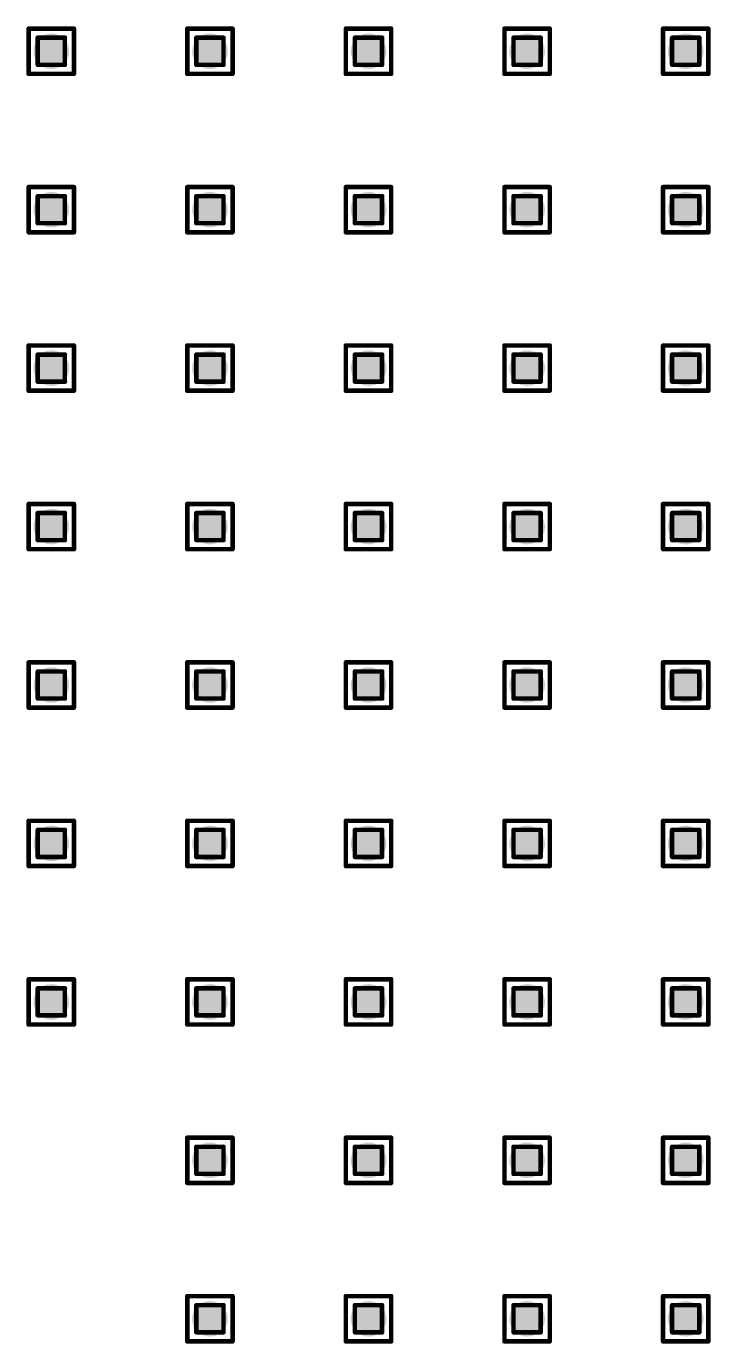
# Model space of a CAD drawing. Header units: millimetres. Extents: x -25 to 478, y -31 to 252.
# Drawn here: x 356.66 to 364.33, y 87.08 to 101.87 of the extents above; entities that cross this region are included whole.
import ezdxf

# ---------------------------------------------------------------- set-up
doc = ezdxf.new("R2010")
doc.units = ezdxf.units.MM
doc.layers.add('DrillDrawing', color=1, linetype='Continuous')
doc.layers.add('ViaHoleLayer', color=16, linetype='Continuous')

msp = doc.modelspace()

# ---------------------------------------------------------------- hatches: boundary and pattern name
at = {"layer": 'ViaHoleLayer'}
h = msp.add_hatch(color=16, dxfattribs=at)
edge = h.paths.add_edge_path()
edge.add_arc((356.939, 101.586), 0.2, 0, 360)
h = msp.add_hatch(color=16, dxfattribs=at)
edge = h.paths.add_edge_path()
edge.add_arc((358.717, 101.586), 0.2, 0, 360)
h = msp.add_hatch(color=16, dxfattribs=at)
edge = h.paths.add_edge_path()
edge.add_arc((360.495, 101.586), 0.2, 0, 360)
h = msp.add_hatch(color=16, dxfattribs=at)
edge = h.paths.add_edge_path()
edge.add_arc((362.273, 101.586), 0.2, 0, 360)
h = msp.add_hatch(color=16, dxfattribs=at)
edge = h.paths.add_edge_path()
edge.add_arc((364.051, 101.586), 0.2, 0, 360)
h = msp.add_hatch(color=16, dxfattribs=at)
edge = h.paths.add_edge_path()
edge.add_arc((356.939, 99.808), 0.2, 0, 360)
h = msp.add_hatch(color=16, dxfattribs=at)
edge = h.paths.add_edge_path()
edge.add_arc((358.717, 99.808), 0.2, 0, 360)
h = msp.add_hatch(color=16, dxfattribs=at)
edge = h.paths.add_edge_path()
edge.add_arc((360.495, 99.808), 0.2, 0, 360)
h = msp.add_hatch(color=16, dxfattribs=at)
edge = h.paths.add_edge_path()
edge.add_arc((362.273, 99.808), 0.2, 0, 360)
h = msp.add_hatch(color=16, dxfattribs=at)
edge = h.paths.add_edge_path()
edge.add_arc((364.051, 99.808), 0.2, 0, 360)
h = msp.add_hatch(color=16, dxfattribs=at)
edge = h.paths.add_edge_path()
edge.add_arc((356.939, 98.03), 0.2, 0, 360)
h = msp.add_hatch(color=16, dxfattribs=at)
edge = h.paths.add_edge_path()
edge.add_arc((358.717, 98.03), 0.2, 0, 360)
h = msp.add_hatch(color=16, dxfattribs=at)
edge = h.paths.add_edge_path()
edge.add_arc((360.495, 98.03), 0.2, 0, 360)
h = msp.add_hatch(color=16, dxfattribs=at)
edge = h.paths.add_edge_path()
edge.add_arc((362.273, 98.03), 0.2, 0, 360)
h = msp.add_hatch(color=16, dxfattribs=at)
edge = h.paths.add_edge_path()
edge.add_arc((364.051, 98.03), 0.2, 0, 360)
h = msp.add_hatch(color=16, dxfattribs=at)
edge = h.paths.add_edge_path()
edge.add_arc((356.939, 96.252), 0.2, 0, 360)
h = msp.add_hatch(color=16, dxfattribs=at)
edge = h.paths.add_edge_path()
edge.add_arc((358.717, 96.252), 0.2, 0, 360)
h = msp.add_hatch(color=16, dxfattribs=at)
edge = h.paths.add_edge_path()
edge.add_arc((360.495, 96.252), 0.2, 0, 360)
h = msp.add_hatch(color=16, dxfattribs=at)
edge = h.paths.add_edge_path()
edge.add_arc((362.273, 96.252), 0.2, 0, 360)
h = msp.add_hatch(color=16, dxfattribs=at)
edge = h.paths.add_edge_path()
edge.add_arc((364.051, 96.252), 0.2, 0, 360)
h = msp.add_hatch(color=16, dxfattribs=at)
edge = h.paths.add_edge_path()
edge.add_arc((356.939, 94.474), 0.2, 0, 360)
h = msp.add_hatch(color=16, dxfattribs=at)
edge = h.paths.add_edge_path()
edge.add_arc((358.717, 94.474), 0.2, 0, 360)
h = msp.add_hatch(color=16, dxfattribs=at)
edge = h.paths.add_edge_path()
edge.add_arc((360.495, 94.474), 0.2, 0, 360)
h = msp.add_hatch(color=16, dxfattribs=at)
edge = h.paths.add_edge_path()
edge.add_arc((362.273, 94.474), 0.2, 0, 360)
h = msp.add_hatch(color=16, dxfattribs=at)
edge = h.paths.add_edge_path()
edge.add_arc((364.051, 94.474), 0.2, 0, 360)
h = msp.add_hatch(color=16, dxfattribs=at)
edge = h.paths.add_edge_path()
edge.add_arc((356.939, 92.696), 0.2, 0, 360)
h = msp.add_hatch(color=16, dxfattribs=at)
edge = h.paths.add_edge_path()
edge.add_arc((358.717, 92.696), 0.2, 0, 360)
h = msp.add_hatch(color=16, dxfattribs=at)
edge = h.paths.add_edge_path()
edge.add_arc((360.495, 92.696), 0.2, 0, 360)
h = msp.add_hatch(color=16, dxfattribs=at)
edge = h.paths.add_edge_path()
edge.add_arc((362.273, 92.696), 0.2, 0, 360)
h = msp.add_hatch(color=16, dxfattribs=at)
edge = h.paths.add_edge_path()
edge.add_arc((364.051, 92.696), 0.2, 0, 360)
h = msp.add_hatch(color=16, dxfattribs=at)
edge = h.paths.add_edge_path()
edge.add_arc((356.939, 90.918), 0.2, 0, 360)
h = msp.add_hatch(color=16, dxfattribs=at)
edge = h.paths.add_edge_path()
edge.add_arc((358.717, 90.918), 0.2, 0, 360)
h = msp.add_hatch(color=16, dxfattribs=at)
edge = h.paths.add_edge_path()
edge.add_arc((360.495, 90.918), 0.2, 0, 360)
h = msp.add_hatch(color=16, dxfattribs=at)
edge = h.paths.add_edge_path()
edge.add_arc((362.273, 90.918), 0.2, 0, 360)
h = msp.add_hatch(color=16, dxfattribs=at)
edge = h.paths.add_edge_path()
edge.add_arc((364.051, 90.918), 0.2, 0, 360)
h = msp.add_hatch(color=16, dxfattribs=at)
edge = h.paths.add_edge_path()
edge.add_arc((358.717, 89.14), 0.2, 0, 360)
h = msp.add_hatch(color=16, dxfattribs=at)
edge = h.paths.add_edge_path()
edge.add_arc((360.495, 89.14), 0.2, 0, 360)
h = msp.add_hatch(color=16, dxfattribs=at)
edge = h.paths.add_edge_path()
edge.add_arc((362.273, 89.14), 0.2, 0, 360)
h = msp.add_hatch(color=16, dxfattribs=at)
edge = h.paths.add_edge_path()
edge.add_arc((364.051, 89.14), 0.2, 0, 360)
h = msp.add_hatch(color=16, dxfattribs=at)
edge = h.paths.add_edge_path()
edge.add_arc((358.717, 87.362), 0.2, 0, 360)
h = msp.add_hatch(color=16, dxfattribs=at)
edge = h.paths.add_edge_path()
edge.add_arc((360.495, 87.362), 0.2, 0, 360)
h = msp.add_hatch(color=16, dxfattribs=at)
edge = h.paths.add_edge_path()
edge.add_arc((362.273, 87.362), 0.2, 0, 360)
h = msp.add_hatch(color=16, dxfattribs=at)
edge = h.paths.add_edge_path()
edge.add_arc((364.051, 87.362), 0.2, 0, 360)

# ---------------------------------------------------------------- linework, layer by layer
at = {"layer": 'DrillDrawing', "const_width": 0.0508}
for points in [[(356.685, 101.84), (357.193, 101.84)], [(356.685, 101.332), (356.685, 101.84)], [(357.193, 101.332), (357.193, 101.84)], [(358.463, 101.84), (358.971, 101.84)], [(358.463, 101.332), (358.463, 101.84)], [(358.971, 101.332), (358.971, 101.84)], [(360.241, 101.84), (360.749, 101.84)], [(360.241, 101.332), (360.241, 101.84)], [(360.749, 101.332), (360.749, 101.84)], [(362.019, 101.84), (362.527, 101.84)], [(362.019, 101.332), (362.019, 101.84)], [(362.527, 101.332), (362.527, 101.84)], [(363.797, 101.84), (364.305, 101.84)], [(363.797, 101.332), (363.797, 101.84)], [(364.305, 101.332), (364.305, 101.84)], [(356.786, 101.738), (357.091, 101.738)], [(356.786, 101.434), (356.786, 101.738)], [(357.091, 101.434), (357.091, 101.738)], [(358.564, 101.738), (358.869, 101.738)], [(358.564, 101.434), (358.564, 101.738)], [(358.869, 101.434), (358.869, 101.738)], [(360.342, 101.738), (360.647, 101.738)], [(360.342, 101.434), (360.342, 101.738)], [(360.647, 101.434), (360.647, 101.738)], [(362.12, 101.738), (362.425, 101.738)], [(362.12, 101.434), (362.12, 101.738)], [(362.425, 101.434), (362.425, 101.738)], [(363.898, 101.738), (364.203, 101.738)], [(363.898, 101.434), (363.898, 101.738)], [(364.203, 101.434), (364.203, 101.738)], [(356.786, 101.434), (357.091, 101.434)], [(358.564, 101.434), (358.869, 101.434)], [(360.342, 101.434), (360.647, 101.434)], [(362.12, 101.434), (362.425, 101.434)], [(363.898, 101.434), (364.203, 101.434)], [(356.685, 101.332), (357.193, 101.332)], [(358.463, 101.332), (358.971, 101.332)], [(360.241, 101.332), (360.749, 101.332)], [(362.019, 101.332), (362.527, 101.332)], [(363.797, 101.332), (364.305, 101.332)], [(356.685, 100.062), (357.193, 100.062)], [(356.685, 99.554), (356.685, 100.062)], [(357.193, 99.554), (357.193, 100.062)], [(358.463, 100.062), (358.971, 100.062)], [(358.463, 99.554), (358.463, 100.062)], [(358.971, 99.554), (358.971, 100.062)], [(360.241, 100.062), (360.749, 100.062)], [(360.241, 99.554), (360.241, 100.062)], [(360.749, 99.554), (360.749, 100.062)], [(362.019, 100.062), (362.527, 100.062)], [(362.019, 99.554), (362.019, 100.062)], [(362.527, 99.554), (362.527, 100.062)], [(363.797, 100.062), (364.305, 100.062)], [(363.797, 99.554), (363.797, 100.062)], [(364.305, 99.554), (364.305, 100.062)], [(356.786, 99.96), (357.091, 99.96)], [(356.786, 99.656), (356.786, 99.96)], [(357.091, 99.656), (357.091, 99.96)], [(358.564, 99.96), (358.869, 99.96)], [(358.564, 99.656), (358.564, 99.96)], [(358.869, 99.656), (358.869, 99.96)], [(360.342, 99.96), (360.647, 99.96)], [(360.342, 99.656), (360.342, 99.96)], [(360.647, 99.656), (360.647, 99.96)], [(362.12, 99.96), (362.425, 99.96)], [(362.12, 99.656), (362.12, 99.96)], [(362.425, 99.656), (362.425, 99.96)], [(363.898, 99.96), (364.203, 99.96)], [(363.898, 99.656), (363.898, 99.96)], [(364.203, 99.656), (364.203, 99.96)], [(356.786, 99.656), (357.091, 99.656)], [(358.564, 99.656), (358.869, 99.656)], [(360.342, 99.656), (360.647, 99.656)], [(362.12, 99.656), (362.425, 99.656)], [(363.898, 99.656), (364.203, 99.656)], [(356.685, 99.554), (357.193, 99.554)], [(358.463, 99.554), (358.971, 99.554)], [(360.241, 99.554), (360.749, 99.554)], [(362.019, 99.554), (362.527, 99.554)], [(363.797, 99.554), (364.305, 99.554)], [(356.685, 98.284), (357.193, 98.284)], [(356.685, 97.776), (356.685, 98.284)], [(357.193, 97.776), (357.193, 98.284)], [(358.463, 98.284), (358.971, 98.284)], [(358.463, 97.776), (358.463, 98.284)], [(358.971, 97.776), (358.971, 98.284)], [(360.241, 98.284), (360.749, 98.284)], [(360.241, 97.776), (360.241, 98.284)], [(360.749, 97.776), (360.749, 98.284)], [(362.019, 98.284), (362.527, 98.284)], [(362.019, 97.776), (362.019, 98.284)], [(362.527, 97.776), (362.527, 98.284)], [(363.797, 98.284), (364.305, 98.284)], [(363.797, 97.776), (363.797, 98.284)], [(364.305, 97.776), (364.305, 98.284)], [(356.786, 98.182), (357.091, 98.182)], [(356.786, 97.878), (356.786, 98.182)], [(357.091, 97.878), (357.091, 98.182)], [(358.564, 98.182), (358.869, 98.182)], [(358.564, 97.878), (358.564, 98.182)], [(358.869, 97.878), (358.869, 98.182)], [(360.342, 98.182), (360.647, 98.182)], [(360.342, 97.878), (360.342, 98.182)], [(360.647, 97.878), (360.647, 98.182)], [(362.12, 98.182), (362.425, 98.182)], [(362.12, 97.878), (362.12, 98.182)], [(362.425, 97.878), (362.425, 98.182)], [(363.898, 98.182), (364.203, 98.182)], [(363.898, 97.878), (363.898, 98.182)], [(364.203, 97.878), (364.203, 98.182)], [(356.786, 97.878), (357.091, 97.878)], [(358.564, 97.878), (358.869, 97.878)], [(360.342, 97.878), (360.647, 97.878)], [(362.12, 97.878), (362.425, 97.878)], [(363.898, 97.878), (364.203, 97.878)], [(356.685, 97.776), (357.193, 97.776)], [(358.463, 97.776), (358.971, 97.776)], [(360.241, 97.776), (360.749, 97.776)], [(362.019, 97.776), (362.527, 97.776)], [(363.797, 97.776), (364.305, 97.776)], [(356.685, 96.506), (357.193, 96.506)], [(356.685, 95.998), (356.685, 96.506)], [(356.786, 96.404), (357.091, 96.404)], [(356.786, 96.1), (356.786, 96.404)], [(357.091, 96.1), (357.091, 96.404)], [(357.193, 95.998), (357.193, 96.506)], [(358.463, 96.506), (358.971, 96.506)], [(358.463, 95.998), (358.463, 96.506)], [(358.564, 96.404), (358.869, 96.404)], [(358.564, 96.1), (358.564, 96.404)], [(358.869, 96.1), (358.869, 96.404)], [(358.971, 95.998), (358.971, 96.506)], [(360.241, 96.506), (360.749, 96.506)], [(360.241, 95.998), (360.241, 96.506)], [(360.342, 96.404), (360.647, 96.404)], [(360.342, 96.1), (360.342, 96.404)], [(360.647, 96.1), (360.647, 96.404)], [(360.749, 95.998), (360.749, 96.506)], [(362.019, 96.506), (362.527, 96.506)], [(362.019, 95.998), (362.019, 96.506)], [(362.12, 96.404), (362.425, 96.404)], [(362.12, 96.1), (362.12, 96.404)], [(362.425, 96.1), (362.425, 96.404)], [(362.527, 95.998), (362.527, 96.506)], [(363.797, 96.506), (364.305, 96.506)], [(363.797, 95.998), (363.797, 96.506)], [(363.898, 96.404), (364.203, 96.404)], [(363.898, 96.1), (363.898, 96.404)], [(364.203, 96.1), (364.203, 96.404)], [(364.305, 95.998), (364.305, 96.506)], [(356.786, 96.1), (357.091, 96.1)], [(358.564, 96.1), (358.869, 96.1)], [(360.342, 96.1), (360.647, 96.1)], [(362.12, 96.1), (362.425, 96.1)], [(363.898, 96.1), (364.203, 96.1)], [(356.685, 95.998), (357.193, 95.998)], [(358.463, 95.998), (358.971, 95.998)], [(360.241, 95.998), (360.749, 95.998)], [(362.019, 95.998), (362.527, 95.998)], [(363.797, 95.998), (364.305, 95.998)], [(356.685, 94.728), (357.193, 94.728)], [(356.685, 94.22), (356.685, 94.728)], [(356.786, 94.626), (357.091, 94.626)], [(356.786, 94.322), (356.786, 94.626)], [(357.091, 94.322), (357.091, 94.626)], [(357.193, 94.22), (357.193, 94.728)], [(358.463, 94.728), (358.971, 94.728)], [(358.463, 94.22), (358.463, 94.728)], [(358.564, 94.626), (358.869, 94.626)], [(358.564, 94.322), (358.564, 94.626)], [(358.869, 94.322), (358.869, 94.626)], [(358.971, 94.22), (358.971, 94.728)], [(360.241, 94.728), (360.749, 94.728)], [(360.241, 94.22), (360.241, 94.728)], [(360.342, 94.626), (360.647, 94.626)], [(360.342, 94.322), (360.342, 94.626)], [(360.647, 94.322), (360.647, 94.626)], [(360.749, 94.22), (360.749, 94.728)], [(362.019, 94.728), (362.527, 94.728)], [(362.019, 94.22), (362.019, 94.728)], [(362.12, 94.626), (362.425, 94.626)], [(362.12, 94.322), (362.12, 94.626)], [(362.425, 94.322), (362.425, 94.626)], [(362.527, 94.22), (362.527, 94.728)], [(363.797, 94.728), (364.305, 94.728)], [(363.797, 94.22), (363.797, 94.728)], [(363.898, 94.626), (364.203, 94.626)], [(363.898, 94.322), (363.898, 94.626)], [(364.203, 94.322), (364.203, 94.626)], [(364.305, 94.22), (364.305, 94.728)], [(356.786, 94.322), (357.091, 94.322)], [(358.564, 94.322), (358.869, 94.322)], [(360.342, 94.322), (360.647, 94.322)], [(362.12, 94.322), (362.425, 94.322)], [(363.898, 94.322), (364.203, 94.322)], [(356.685, 94.22), (357.193, 94.22)], [(358.463, 94.22), (358.971, 94.22)], [(360.241, 94.22), (360.749, 94.22)], [(362.019, 94.22), (362.527, 94.22)], [(363.797, 94.22), (364.305, 94.22)], [(356.685, 92.95), (357.193, 92.95)], [(356.685, 92.442), (356.685, 92.95)], [(356.786, 92.848), (357.091, 92.848)], [(356.786, 92.544), (356.786, 92.848)], [(357.091, 92.544), (357.091, 92.848)], [(357.193, 92.442), (357.193, 92.95)], [(358.463, 92.95), (358.971, 92.95)], [(358.463, 92.442), (358.463, 92.95)], [(358.564, 92.848), (358.869, 92.848)], [(358.564, 92.544), (358.564, 92.848)], [(358.869, 92.544), (358.869, 92.848)], [(358.971, 92.442), (358.971, 92.95)], [(360.241, 92.95), (360.749, 92.95)], [(360.241, 92.442), (360.241, 92.95)], [(360.342, 92.848), (360.647, 92.848)], [(360.342, 92.544), (360.342, 92.848)], [(360.647, 92.544), (360.647, 92.848)], [(360.749, 92.442), (360.749, 92.95)], [(362.019, 92.95), (362.527, 92.95)], [(362.019, 92.442), (362.019, 92.95)], [(362.12, 92.848), (362.425, 92.848)], [(362.12, 92.544), (362.12, 92.848)], [(362.425, 92.544), (362.425, 92.848)], [(362.527, 92.442), (362.527, 92.95)], [(363.797, 92.95), (364.305, 92.95)], [(363.797, 92.442), (363.797, 92.95)], [(363.898, 92.848), (364.203, 92.848)], [(363.898, 92.544), (363.898, 92.848)], [(364.203, 92.544), (364.203, 92.848)], [(364.305, 92.442), (364.305, 92.95)], [(356.786, 92.544), (357.091, 92.544)], [(358.564, 92.544), (358.869, 92.544)], [(360.342, 92.544), (360.647, 92.544)], [(362.12, 92.544), (362.425, 92.544)], [(363.898, 92.544), (364.203, 92.544)], [(356.685, 92.442), (357.193, 92.442)], [(358.463, 92.442), (358.971, 92.442)], [(360.241, 92.442), (360.749, 92.442)], [(362.019, 92.442), (362.527, 92.442)], [(363.797, 92.442), (364.305, 92.442)], [(356.685, 91.172), (357.193, 91.172)], [(356.685, 90.664), (356.685, 91.172)], [(356.786, 91.07), (357.091, 91.07)], [(356.786, 90.766), (356.786, 91.07)], [(357.091, 90.766), (357.091, 91.07)], [(357.193, 90.664), (357.193, 91.172)], [(358.463, 91.172), (358.971, 91.172)], [(358.463, 90.664), (358.463, 91.172)], [(358.564, 91.07), (358.869, 91.07)], [(358.564, 90.766), (358.564, 91.07)], [(358.869, 90.766), (358.869, 91.07)], [(358.971, 90.664), (358.971, 91.172)], [(360.241, 91.172), (360.749, 91.172)], [(360.241, 90.664), (360.241, 91.172)], [(360.342, 91.07), (360.647, 91.07)], [(360.342, 90.766), (360.342, 91.07)], [(360.647, 90.766), (360.647, 91.07)], [(360.749, 90.664), (360.749, 91.172)], [(362.019, 91.172), (362.527, 91.172)], [(362.019, 90.664), (362.019, 91.172)], [(362.12, 91.07), (362.425, 91.07)], [(362.12, 90.766), (362.12, 91.07)], [(362.425, 90.766), (362.425, 91.07)], [(362.527, 90.664), (362.527, 91.172)], [(363.797, 91.172), (364.305, 91.172)], [(363.797, 90.664), (363.797, 91.172)], [(363.898, 91.07), (364.203, 91.07)], [(363.898, 90.766), (363.898, 91.07)], [(364.203, 90.766), (364.203, 91.07)], [(364.305, 90.664), (364.305, 91.172)], [(356.786, 90.766), (357.091, 90.766)], [(358.564, 90.766), (358.869, 90.766)], [(360.342, 90.766), (360.647, 90.766)], [(362.12, 90.766), (362.425, 90.766)], [(363.898, 90.766), (364.203, 90.766)], [(356.685, 90.664), (357.193, 90.664)], [(358.463, 90.664), (358.971, 90.664)], [(360.241, 90.664), (360.749, 90.664)], [(362.019, 90.664), (362.527, 90.664)], [(363.797, 90.664), (364.305, 90.664)], [(358.463, 89.394), (358.971, 89.394)], [(358.463, 88.886), (358.463, 89.394)], [(358.564, 89.292), (358.869, 89.292)], [(358.564, 88.988), (358.564, 89.292)], [(358.869, 88.988), (358.869, 89.292)], [(358.971, 88.886), (358.971, 89.394)], [(360.241, 89.394), (360.749, 89.394)], [(360.241, 88.886), (360.241, 89.394)], [(360.342, 89.292), (360.647, 89.292)], [(360.342, 88.988), (360.342, 89.292)], [(360.647, 88.988), (360.647, 89.292)], [(360.749, 88.886), (360.749, 89.394)], [(362.019, 89.394), (362.527, 89.394)], [(362.019, 88.886), (362.019, 89.394)], [(362.12, 89.292), (362.425, 89.292)], [(362.12, 88.988), (362.12, 89.292)], [(362.425, 88.988), (362.425, 89.292)], [(362.527, 88.886), (362.527, 89.394)], [(363.797, 89.394), (364.305, 89.394)], [(363.797, 88.886), (363.797, 89.394)], [(363.898, 89.292), (364.203, 89.292)], [(363.898, 88.988), (363.898, 89.292)], [(364.203, 88.988), (364.203, 89.292)], [(364.305, 88.886), (364.305, 89.394)], [(358.564, 88.988), (358.869, 88.988)], [(360.342, 88.988), (360.647, 88.988)], [(362.12, 88.988), (362.425, 88.988)], [(363.898, 88.988), (364.203, 88.988)], [(358.463, 88.886), (358.971, 88.886)], [(360.241, 88.886), (360.749, 88.886)], [(362.019, 88.886), (362.527, 88.886)], [(363.797, 88.886), (364.305, 88.886)], [(358.463, 87.616), (358.971, 87.616)], [(358.463, 87.108), (358.463, 87.616)], [(358.564, 87.514), (358.869, 87.514)], [(358.564, 87.21), (358.564, 87.514)], [(358.869, 87.21), (358.869, 87.514)], [(358.971, 87.108), (358.971, 87.616)], [(360.241, 87.616), (360.749, 87.616)], [(360.241, 87.108), (360.241, 87.616)], [(360.342, 87.514), (360.647, 87.514)], [(360.342, 87.21), (360.342, 87.514)], [(360.647, 87.21), (360.647, 87.514)], [(360.749, 87.108), (360.749, 87.616)], [(362.019, 87.616), (362.527, 87.616)], [(362.019, 87.108), (362.019, 87.616)], [(362.12, 87.514), (362.425, 87.514)], [(362.12, 87.21), (362.12, 87.514)], [(362.425, 87.21), (362.425, 87.514)], [(362.527, 87.108), (362.527, 87.616)], [(363.797, 87.616), (364.305, 87.616)], [(363.797, 87.108), (363.797, 87.616)], [(363.898, 87.514), (364.203, 87.514)], [(363.898, 87.21), (363.898, 87.514)], [(364.203, 87.21), (364.203, 87.514)], [(364.305, 87.108), (364.305, 87.616)], [(358.564, 87.21), (358.869, 87.21)], [(360.342, 87.21), (360.647, 87.21)], [(362.12, 87.21), (362.425, 87.21)], [(363.898, 87.21), (364.203, 87.21)], [(358.463, 87.108), (358.971, 87.108)], [(360.241, 87.108), (360.749, 87.108)], [(362.019, 87.108), (362.527, 87.108)], [(363.797, 87.108), (364.305, 87.108)]]:
    msp.add_lwpolyline(points, dxfattribs=at)
at = {"layer": 'DrillDrawing', "const_width": 0.0254}
for points in [[(356.672, 101.84, 1), (356.697, 101.84, 1)], [(356.672, 101.84, 1), (356.697, 101.84, 1)], [(357.18, 101.84, 1), (357.205, 101.84, 1)], [(357.18, 101.84, 1), (357.205, 101.84, 1)], [(358.45, 101.84, 1), (358.475, 101.84, 1)], [(358.45, 101.84, 1), (358.475, 101.84, 1)], [(358.958, 101.84, 1), (358.983, 101.84, 1)], [(358.958, 101.84, 1), (358.983, 101.84, 1)], [(360.228, 101.84, 1), (360.253, 101.84, 1)], [(360.228, 101.84, 1), (360.253, 101.84, 1)], [(360.736, 101.84, 1), (360.761, 101.84, 1)], [(360.736, 101.84, 1), (360.761, 101.84, 1)], [(362.006, 101.84, 1), (362.031, 101.84, 1)], [(362.006, 101.84, 1), (362.031, 101.84, 1)], [(362.514, 101.84, 1), (362.539, 101.84, 1)], [(362.514, 101.84, 1), (362.539, 101.84, 1)], [(363.784, 101.84, 1), (363.809, 101.84, 1)], [(363.784, 101.84, 1), (363.809, 101.84, 1)], [(364.292, 101.84, 1), (364.317, 101.84, 1)], [(364.292, 101.84, 1), (364.317, 101.84, 1)], [(356.774, 101.738, 1), (356.799, 101.738, 1)], [(356.774, 101.738, 1), (356.799, 101.738, 1)], [(357.078, 101.738, 1), (357.104, 101.738, 1)], [(357.078, 101.738, 1), (357.104, 101.738, 1)], [(358.552, 101.738, 1), (358.577, 101.738, 1)], [(358.552, 101.738, 1), (358.577, 101.738, 1)], [(358.856, 101.738, 1), (358.882, 101.738, 1)], [(358.856, 101.738, 1), (358.882, 101.738, 1)], [(360.33, 101.738, 1), (360.355, 101.738, 1)], [(360.33, 101.738, 1), (360.355, 101.738, 1)], [(360.634, 101.738, 1), (360.66, 101.738, 1)], [(360.634, 101.738, 1), (360.66, 101.738, 1)], [(362.108, 101.738, 1), (362.133, 101.738, 1)], [(362.108, 101.738, 1), (362.133, 101.738, 1)], [(362.412, 101.738, 1), (362.438, 101.738, 1)], [(362.412, 101.738, 1), (362.438, 101.738, 1)], [(363.886, 101.738, 1), (363.911, 101.738, 1)], [(363.886, 101.738, 1), (363.911, 101.738, 1)], [(364.19, 101.738, 1), (364.216, 101.738, 1)], [(364.19, 101.738, 1), (364.216, 101.738, 1)], [(356.774, 101.434, 1), (356.799, 101.434, 1)], [(356.774, 101.434, 1), (356.799, 101.434, 1)], [(357.078, 101.434, 1), (357.104, 101.434, 1)], [(357.078, 101.434, 1), (357.104, 101.434, 1)], [(358.552, 101.434, 1), (358.577, 101.434, 1)], [(358.552, 101.434, 1), (358.577, 101.434, 1)], [(358.856, 101.434, 1), (358.882, 101.434, 1)], [(358.856, 101.434, 1), (358.882, 101.434, 1)], [(360.33, 101.434, 1), (360.355, 101.434, 1)], [(360.33, 101.434, 1), (360.355, 101.434, 1)], [(360.634, 101.434, 1), (360.66, 101.434, 1)], [(360.634, 101.434, 1), (360.66, 101.434, 1)], [(362.108, 101.434, 1), (362.133, 101.434, 1)], [(362.108, 101.434, 1), (362.133, 101.434, 1)], [(362.412, 101.434, 1), (362.438, 101.434, 1)], [(362.412, 101.434, 1), (362.438, 101.434, 1)], [(363.886, 101.434, 1), (363.911, 101.434, 1)], [(363.886, 101.434, 1), (363.911, 101.434, 1)], [(364.19, 101.434, 1), (364.216, 101.434, 1)], [(364.19, 101.434, 1), (364.216, 101.434, 1)], [(356.672, 101.332, 1), (356.697, 101.332, 1)], [(356.672, 101.332, 1), (356.697, 101.332, 1)], [(357.18, 101.332, 1), (357.205, 101.332, 1)], [(357.18, 101.332, 1), (357.205, 101.332, 1)], [(358.45, 101.332, 1), (358.475, 101.332, 1)], [(358.45, 101.332, 1), (358.475, 101.332, 1)], [(358.958, 101.332, 1), (358.983, 101.332, 1)], [(358.958, 101.332, 1), (358.983, 101.332, 1)], [(360.228, 101.332, 1), (360.253, 101.332, 1)], [(360.228, 101.332, 1), (360.253, 101.332, 1)], [(360.736, 101.332, 1), (360.761, 101.332, 1)], [(360.736, 101.332, 1), (360.761, 101.332, 1)], [(362.006, 101.332, 1), (362.031, 101.332, 1)], [(362.006, 101.332, 1), (362.031, 101.332, 1)], [(362.514, 101.332, 1), (362.539, 101.332, 1)], [(362.514, 101.332, 1), (362.539, 101.332, 1)], [(363.784, 101.332, 1), (363.809, 101.332, 1)], [(363.784, 101.332, 1), (363.809, 101.332, 1)], [(364.292, 101.332, 1), (364.317, 101.332, 1)], [(364.292, 101.332, 1), (364.317, 101.332, 1)], [(356.672, 100.062, 1), (356.697, 100.062, 1)], [(356.672, 100.062, 1), (356.697, 100.062, 1)], [(357.18, 100.062, 1), (357.205, 100.062, 1)], [(357.18, 100.062, 1), (357.205, 100.062, 1)], [(358.45, 100.062, 1), (358.475, 100.062, 1)], [(358.45, 100.062, 1), (358.475, 100.062, 1)], [(358.958, 100.062, 1), (358.983, 100.062, 1)], [(358.958, 100.062, 1), (358.983, 100.062, 1)], [(360.228, 100.062, 1), (360.253, 100.062, 1)], [(360.228, 100.062, 1), (360.253, 100.062, 1)], [(360.736, 100.062, 1), (360.761, 100.062, 1)], [(360.736, 100.062, 1), (360.761, 100.062, 1)], [(362.006, 100.062, 1), (362.031, 100.062, 1)], [(362.006, 100.062, 1), (362.031, 100.062, 1)], [(362.514, 100.062, 1), (362.539, 100.062, 1)], [(362.514, 100.062, 1), (362.539, 100.062, 1)], [(363.784, 100.062, 1), (363.809, 100.062, 1)], [(363.784, 100.062, 1), (363.809, 100.062, 1)], [(364.292, 100.062, 1), (364.317, 100.062, 1)], [(364.292, 100.062, 1), (364.317, 100.062, 1)], [(356.774, 99.96, 1), (356.799, 99.96, 1)], [(356.774, 99.96, 1), (356.799, 99.96, 1)], [(357.078, 99.96, 1), (357.104, 99.96, 1)], [(357.078, 99.96, 1), (357.104, 99.96, 1)], [(358.552, 99.96, 1), (358.577, 99.96, 1)], [(358.552, 99.96, 1), (358.577, 99.96, 1)], [(358.856, 99.96, 1), (358.882, 99.96, 1)], [(358.856, 99.96, 1), (358.882, 99.96, 1)], [(360.33, 99.96, 1), (360.355, 99.96, 1)], [(360.33, 99.96, 1), (360.355, 99.96, 1)], [(360.634, 99.96, 1), (360.66, 99.96, 1)], [(360.634, 99.96, 1), (360.66, 99.96, 1)], [(362.108, 99.96, 1), (362.133, 99.96, 1)], [(362.108, 99.96, 1), (362.133, 99.96, 1)], [(362.412, 99.96, 1), (362.438, 99.96, 1)], [(362.412, 99.96, 1), (362.438, 99.96, 1)], [(363.886, 99.96, 1), (363.911, 99.96, 1)], [(363.886, 99.96, 1), (363.911, 99.96, 1)], [(364.19, 99.96, 1), (364.216, 99.96, 1)], [(364.19, 99.96, 1), (364.216, 99.96, 1)], [(356.774, 99.656, 1), (356.799, 99.656, 1)], [(356.774, 99.656, 1), (356.799, 99.656, 1)], [(357.078, 99.656, 1), (357.104, 99.656, 1)], [(357.078, 99.656, 1), (357.104, 99.656, 1)], [(358.552, 99.656, 1), (358.577, 99.656, 1)], [(358.552, 99.656, 1), (358.577, 99.656, 1)], [(358.856, 99.656, 1), (358.882, 99.656, 1)], [(358.856, 99.656, 1), (358.882, 99.656, 1)], [(360.33, 99.656, 1), (360.355, 99.656, 1)], [(360.33, 99.656, 1), (360.355, 99.656, 1)], [(360.634, 99.656, 1), (360.66, 99.656, 1)], [(360.634, 99.656, 1), (360.66, 99.656, 1)], [(362.108, 99.656, 1), (362.133, 99.656, 1)], [(362.108, 99.656, 1), (362.133, 99.656, 1)], [(362.412, 99.656, 1), (362.438, 99.656, 1)], [(362.412, 99.656, 1), (362.438, 99.656, 1)], [(363.886, 99.656, 1), (363.911, 99.656, 1)], [(363.886, 99.656, 1), (363.911, 99.656, 1)], [(364.19, 99.656, 1), (364.216, 99.656, 1)], [(364.19, 99.656, 1), (364.216, 99.656, 1)], [(356.672, 99.554, 1), (356.697, 99.554, 1)], [(356.672, 99.554, 1), (356.697, 99.554, 1)], [(357.18, 99.554, 1), (357.205, 99.554, 1)], [(357.18, 99.554, 1), (357.205, 99.554, 1)], [(358.45, 99.554, 1), (358.475, 99.554, 1)], [(358.45, 99.554, 1), (358.475, 99.554, 1)], [(358.958, 99.554, 1), (358.983, 99.554, 1)], [(358.958, 99.554, 1), (358.983, 99.554, 1)], [(360.228, 99.554, 1), (360.253, 99.554, 1)], [(360.228, 99.554, 1), (360.253, 99.554, 1)], [(360.736, 99.554, 1), (360.761, 99.554, 1)], [(360.736, 99.554, 1), (360.761, 99.554, 1)], [(362.006, 99.554, 1), (362.031, 99.554, 1)], [(362.006, 99.554, 1), (362.031, 99.554, 1)], [(362.514, 99.554, 1), (362.539, 99.554, 1)], [(362.514, 99.554, 1), (362.539, 99.554, 1)], [(363.784, 99.554, 1), (363.809, 99.554, 1)], [(363.784, 99.554, 1), (363.809, 99.554, 1)], [(364.292, 99.554, 1), (364.317, 99.554, 1)], [(364.292, 99.554, 1), (364.317, 99.554, 1)], [(356.672, 98.284, 1), (356.697, 98.284, 1)], [(356.672, 98.284, 1), (356.697, 98.284, 1)], [(357.18, 98.284, 1), (357.205, 98.284, 1)], [(357.18, 98.284, 1), (357.205, 98.284, 1)], [(358.45, 98.284, 1), (358.475, 98.284, 1)], [(358.45, 98.284, 1), (358.475, 98.284, 1)], [(358.958, 98.284, 1), (358.983, 98.284, 1)], [(358.958, 98.284, 1), (358.983, 98.284, 1)], [(360.228, 98.284, 1), (360.253, 98.284, 1)], [(360.228, 98.284, 1), (360.253, 98.284, 1)], [(360.736, 98.284, 1), (360.761, 98.284, 1)], [(360.736, 98.284, 1), (360.761, 98.284, 1)], [(362.006, 98.284, 1), (362.031, 98.284, 1)], [(362.006, 98.284, 1), (362.031, 98.284, 1)], [(362.514, 98.284, 1), (362.539, 98.284, 1)], [(362.514, 98.284, 1), (362.539, 98.284, 1)], [(363.784, 98.284, 1), (363.809, 98.284, 1)], [(363.784, 98.284, 1), (363.809, 98.284, 1)], [(364.292, 98.284, 1), (364.317, 98.284, 1)], [(364.292, 98.284, 1), (364.317, 98.284, 1)], [(356.774, 98.182, 1), (356.799, 98.182, 1)], [(356.774, 98.182, 1), (356.799, 98.182, 1)], [(357.078, 98.182, 1), (357.104, 98.182, 1)], [(357.078, 98.182, 1), (357.104, 98.182, 1)], [(358.552, 98.182, 1), (358.577, 98.182, 1)], [(358.552, 98.182, 1), (358.577, 98.182, 1)], [(358.856, 98.182, 1), (358.882, 98.182, 1)], [(358.856, 98.182, 1), (358.882, 98.182, 1)], [(360.33, 98.182, 1), (360.355, 98.182, 1)], [(360.33, 98.182, 1), (360.355, 98.182, 1)], [(360.634, 98.182, 1), (360.66, 98.182, 1)], [(360.634, 98.182, 1), (360.66, 98.182, 1)], [(362.108, 98.182, 1), (362.133, 98.182, 1)], [(362.108, 98.182, 1), (362.133, 98.182, 1)], [(362.412, 98.182, 1), (362.438, 98.182, 1)], [(362.412, 98.182, 1), (362.438, 98.182, 1)], [(363.886, 98.182, 1), (363.911, 98.182, 1)], [(363.886, 98.182, 1), (363.911, 98.182, 1)], [(364.19, 98.182, 1), (364.216, 98.182, 1)], [(364.19, 98.182, 1), (364.216, 98.182, 1)], [(356.774, 97.878, 1), (356.799, 97.878, 1)], [(356.774, 97.878, 1), (356.799, 97.878, 1)], [(357.078, 97.878, 1), (357.104, 97.878, 1)], [(357.078, 97.878, 1), (357.104, 97.878, 1)], [(358.552, 97.878, 1), (358.577, 97.878, 1)], [(358.552, 97.878, 1), (358.577, 97.878, 1)], [(358.856, 97.878, 1), (358.882, 97.878, 1)], [(358.856, 97.878, 1), (358.882, 97.878, 1)], [(360.33, 97.878, 1), (360.355, 97.878, 1)], [(360.33, 97.878, 1), (360.355, 97.878, 1)], [(360.634, 97.878, 1), (360.66, 97.878, 1)], [(360.634, 97.878, 1), (360.66, 97.878, 1)], [(362.108, 97.878, 1), (362.133, 97.878, 1)], [(362.108, 97.878, 1), (362.133, 97.878, 1)], [(362.412, 97.878, 1), (362.438, 97.878, 1)], [(362.412, 97.878, 1), (362.438, 97.878, 1)], [(363.886, 97.878, 1), (363.911, 97.878, 1)], [(363.886, 97.878, 1), (363.911, 97.878, 1)], [(364.19, 97.878, 1), (364.216, 97.878, 1)], [(364.19, 97.878, 1), (364.216, 97.878, 1)], [(356.672, 97.776, 1), (356.697, 97.776, 1)], [(356.672, 97.776, 1), (356.697, 97.776, 1)], [(357.18, 97.776, 1), (357.205, 97.776, 1)], [(357.18, 97.776, 1), (357.205, 97.776, 1)], [(358.45, 97.776, 1), (358.475, 97.776, 1)], [(358.45, 97.776, 1), (358.475, 97.776, 1)], [(358.958, 97.776, 1), (358.983, 97.776, 1)], [(358.958, 97.776, 1), (358.983, 97.776, 1)], [(360.228, 97.776, 1), (360.253, 97.776, 1)], [(360.228, 97.776, 1), (360.253, 97.776, 1)], [(360.736, 97.776, 1), (360.761, 97.776, 1)], [(360.736, 97.776, 1), (360.761, 97.776, 1)], [(362.006, 97.776, 1), (362.031, 97.776, 1)], [(362.006, 97.776, 1), (362.031, 97.776, 1)], [(362.514, 97.776, 1), (362.539, 97.776, 1)], [(362.514, 97.776, 1), (362.539, 97.776, 1)], [(363.784, 97.776, 1), (363.809, 97.776, 1)], [(363.784, 97.776, 1), (363.809, 97.776, 1)], [(364.292, 97.776, 1), (364.317, 97.776, 1)], [(364.292, 97.776, 1), (364.317, 97.776, 1)], [(356.672, 96.506, 1), (356.697, 96.506, 1)], [(356.672, 96.506, 1), (356.697, 96.506, 1)], [(356.774, 96.404, 1), (356.799, 96.404, 1)], [(356.774, 96.404, 1), (356.799, 96.404, 1)], [(357.078, 96.404, 1), (357.104, 96.404, 1)], [(357.078, 96.404, 1), (357.104, 96.404, 1)], [(357.18, 96.506, 1), (357.205, 96.506, 1)], [(357.18, 96.506, 1), (357.205, 96.506, 1)], [(358.45, 96.506, 1), (358.475, 96.506, 1)], [(358.45, 96.506, 1), (358.475, 96.506, 1)], [(358.552, 96.404, 1), (358.577, 96.404, 1)], [(358.552, 96.404, 1), (358.577, 96.404, 1)], [(358.856, 96.404, 1), (358.882, 96.404, 1)], [(358.856, 96.404, 1), (358.882, 96.404, 1)], [(358.958, 96.506, 1), (358.983, 96.506, 1)], [(358.958, 96.506, 1), (358.983, 96.506, 1)], [(360.228, 96.506, 1), (360.253, 96.506, 1)], [(360.228, 96.506, 1), (360.253, 96.506, 1)], [(360.33, 96.404, 1), (360.355, 96.404, 1)], [(360.33, 96.404, 1), (360.355, 96.404, 1)], [(360.634, 96.404, 1), (360.66, 96.404, 1)], [(360.634, 96.404, 1), (360.66, 96.404, 1)], [(360.736, 96.506, 1), (360.761, 96.506, 1)], [(360.736, 96.506, 1), (360.761, 96.506, 1)], [(362.006, 96.506, 1), (362.031, 96.506, 1)], [(362.006, 96.506, 1), (362.031, 96.506, 1)], [(362.108, 96.404, 1), (362.133, 96.404, 1)], [(362.108, 96.404, 1), (362.133, 96.404, 1)], [(362.412, 96.404, 1), (362.438, 96.404, 1)], [(362.412, 96.404, 1), (362.438, 96.404, 1)], [(362.514, 96.506, 1), (362.539, 96.506, 1)], [(362.514, 96.506, 1), (362.539, 96.506, 1)], [(363.784, 96.506, 1), (363.809, 96.506, 1)], [(363.784, 96.506, 1), (363.809, 96.506, 1)], [(363.886, 96.404, 1), (363.911, 96.404, 1)], [(363.886, 96.404, 1), (363.911, 96.404, 1)], [(364.19, 96.404, 1), (364.216, 96.404, 1)], [(364.19, 96.404, 1), (364.216, 96.404, 1)], [(364.292, 96.506, 1), (364.317, 96.506, 1)], [(364.292, 96.506, 1), (364.317, 96.506, 1)], [(356.774, 96.1, 1), (356.799, 96.1, 1)], [(356.774, 96.1, 1), (356.799, 96.1, 1)], [(357.078, 96.1, 1), (357.104, 96.1, 1)], [(357.078, 96.1, 1), (357.104, 96.1, 1)], [(358.552, 96.1, 1), (358.577, 96.1, 1)], [(358.552, 96.1, 1), (358.577, 96.1, 1)], [(358.856, 96.1, 1), (358.882, 96.1, 1)], [(358.856, 96.1, 1), (358.882, 96.1, 1)], [(360.33, 96.1, 1), (360.355, 96.1, 1)], [(360.33, 96.1, 1), (360.355, 96.1, 1)], [(360.634, 96.1, 1), (360.66, 96.1, 1)], [(360.634, 96.1, 1), (360.66, 96.1, 1)], [(362.108, 96.1, 1), (362.133, 96.1, 1)], [(362.108, 96.1, 1), (362.133, 96.1, 1)], [(362.412, 96.1, 1), (362.438, 96.1, 1)], [(362.412, 96.1, 1), (362.438, 96.1, 1)], [(363.886, 96.1, 1), (363.911, 96.1, 1)], [(363.886, 96.1, 1), (363.911, 96.1, 1)], [(364.19, 96.1, 1), (364.216, 96.1, 1)], [(364.19, 96.1, 1), (364.216, 96.1, 1)], [(356.672, 95.998, 1), (356.697, 95.998, 1)], [(356.672, 95.998, 1), (356.697, 95.998, 1)], [(357.18, 95.998, 1), (357.205, 95.998, 1)], [(357.18, 95.998, 1), (357.205, 95.998, 1)], [(358.45, 95.998, 1), (358.475, 95.998, 1)], [(358.45, 95.998, 1), (358.475, 95.998, 1)], [(358.958, 95.998, 1), (358.983, 95.998, 1)], [(358.958, 95.998, 1), (358.983, 95.998, 1)], [(360.228, 95.998, 1), (360.253, 95.998, 1)], [(360.228, 95.998, 1), (360.253, 95.998, 1)], [(360.736, 95.998, 1), (360.761, 95.998, 1)], [(360.736, 95.998, 1), (360.761, 95.998, 1)], [(362.006, 95.998, 1), (362.031, 95.998, 1)], [(362.006, 95.998, 1), (362.031, 95.998, 1)], [(362.514, 95.998, 1), (362.539, 95.998, 1)], [(362.514, 95.998, 1), (362.539, 95.998, 1)], [(363.784, 95.998, 1), (363.809, 95.998, 1)], [(363.784, 95.998, 1), (363.809, 95.998, 1)], [(364.292, 95.998, 1), (364.317, 95.998, 1)], [(364.292, 95.998, 1), (364.317, 95.998, 1)], [(356.672, 94.728, 1), (356.697, 94.728, 1)], [(356.672, 94.728, 1), (356.697, 94.728, 1)], [(356.774, 94.626, 1), (356.799, 94.626, 1)], [(356.774, 94.626, 1), (356.799, 94.626, 1)], [(357.078, 94.626, 1), (357.104, 94.626, 1)], [(357.078, 94.626, 1), (357.104, 94.626, 1)], [(357.18, 94.728, 1), (357.205, 94.728, 1)], [(357.18, 94.728, 1), (357.205, 94.728, 1)], [(358.45, 94.728, 1), (358.475, 94.728, 1)], [(358.45, 94.728, 1), (358.475, 94.728, 1)], [(358.552, 94.626, 1), (358.577, 94.626, 1)], [(358.552, 94.626, 1), (358.577, 94.626, 1)], [(358.856, 94.626, 1), (358.882, 94.626, 1)], [(358.856, 94.626, 1), (358.882, 94.626, 1)], [(358.958, 94.728, 1), (358.983, 94.728, 1)], [(358.958, 94.728, 1), (358.983, 94.728, 1)], [(360.228, 94.728, 1), (360.253, 94.728, 1)], [(360.228, 94.728, 1), (360.253, 94.728, 1)], [(360.33, 94.626, 1), (360.355, 94.626, 1)], [(360.33, 94.626, 1), (360.355, 94.626, 1)], [(360.634, 94.626, 1), (360.66, 94.626, 1)], [(360.634, 94.626, 1), (360.66, 94.626, 1)], [(360.736, 94.728, 1), (360.761, 94.728, 1)], [(360.736, 94.728, 1), (360.761, 94.728, 1)], [(362.006, 94.728, 1), (362.031, 94.728, 1)], [(362.006, 94.728, 1), (362.031, 94.728, 1)], [(362.108, 94.626, 1), (362.133, 94.626, 1)], [(362.108, 94.626, 1), (362.133, 94.626, 1)], [(362.412, 94.626, 1), (362.438, 94.626, 1)], [(362.412, 94.626, 1), (362.438, 94.626, 1)], [(362.514, 94.728, 1), (362.539, 94.728, 1)], [(362.514, 94.728, 1), (362.539, 94.728, 1)], [(363.784, 94.728, 1), (363.809, 94.728, 1)], [(363.784, 94.728, 1), (363.809, 94.728, 1)], [(363.886, 94.626, 1), (363.911, 94.626, 1)], [(363.886, 94.626, 1), (363.911, 94.626, 1)], [(364.19, 94.626, 1), (364.216, 94.626, 1)], [(364.19, 94.626, 1), (364.216, 94.626, 1)], [(364.292, 94.728, 1), (364.317, 94.728, 1)], [(364.292, 94.728, 1), (364.317, 94.728, 1)], [(356.774, 94.322, 1), (356.799, 94.322, 1)], [(356.774, 94.322, 1), (356.799, 94.322, 1)], [(357.078, 94.322, 1), (357.104, 94.322, 1)], [(357.078, 94.322, 1), (357.104, 94.322, 1)], [(358.552, 94.322, 1), (358.577, 94.322, 1)], [(358.552, 94.322, 1), (358.577, 94.322, 1)], [(358.856, 94.322, 1), (358.882, 94.322, 1)], [(358.856, 94.322, 1), (358.882, 94.322, 1)], [(360.33, 94.322, 1), (360.355, 94.322, 1)], [(360.33, 94.322, 1), (360.355, 94.322, 1)], [(360.634, 94.322, 1), (360.66, 94.322, 1)], [(360.634, 94.322, 1), (360.66, 94.322, 1)], [(362.108, 94.322, 1), (362.133, 94.322, 1)], [(362.108, 94.322, 1), (362.133, 94.322, 1)], [(362.412, 94.322, 1), (362.438, 94.322, 1)], [(362.412, 94.322, 1), (362.438, 94.322, 1)], [(363.886, 94.322, 1), (363.911, 94.322, 1)], [(363.886, 94.322, 1), (363.911, 94.322, 1)], [(364.19, 94.322, 1), (364.216, 94.322, 1)], [(364.19, 94.322, 1), (364.216, 94.322, 1)], [(356.672, 94.22, 1), (356.697, 94.22, 1)], [(356.672, 94.22, 1), (356.697, 94.22, 1)], [(357.18, 94.22, 1), (357.205, 94.22, 1)], [(357.18, 94.22, 1), (357.205, 94.22, 1)], [(358.45, 94.22, 1), (358.475, 94.22, 1)], [(358.45, 94.22, 1), (358.475, 94.22, 1)], [(358.958, 94.22, 1), (358.983, 94.22, 1)], [(358.958, 94.22, 1), (358.983, 94.22, 1)], [(360.228, 94.22, 1), (360.253, 94.22, 1)], [(360.228, 94.22, 1), (360.253, 94.22, 1)], [(360.736, 94.22, 1), (360.761, 94.22, 1)], [(360.736, 94.22, 1), (360.761, 94.22, 1)], [(362.006, 94.22, 1), (362.031, 94.22, 1)], [(362.006, 94.22, 1), (362.031, 94.22, 1)], [(362.514, 94.22, 1), (362.539, 94.22, 1)], [(362.514, 94.22, 1), (362.539, 94.22, 1)], [(363.784, 94.22, 1), (363.809, 94.22, 1)], [(363.784, 94.22, 1), (363.809, 94.22, 1)], [(364.292, 94.22, 1), (364.317, 94.22, 1)], [(364.292, 94.22, 1), (364.317, 94.22, 1)], [(356.672, 92.95, 1), (356.697, 92.95, 1)], [(356.672, 92.95, 1), (356.697, 92.95, 1)], [(356.774, 92.848, 1), (356.799, 92.848, 1)], [(356.774, 92.848, 1), (356.799, 92.848, 1)], [(357.078, 92.848, 1), (357.104, 92.848, 1)], [(357.078, 92.848, 1), (357.104, 92.848, 1)], [(357.18, 92.95, 1), (357.205, 92.95, 1)], [(357.18, 92.95, 1), (357.205, 92.95, 1)], [(358.45, 92.95, 1), (358.475, 92.95, 1)], [(358.45, 92.95, 1), (358.475, 92.95, 1)], [(358.552, 92.848, 1), (358.577, 92.848, 1)], [(358.552, 92.848, 1), (358.577, 92.848, 1)], [(358.856, 92.848, 1), (358.882, 92.848, 1)], [(358.856, 92.848, 1), (358.882, 92.848, 1)], [(358.958, 92.95, 1), (358.983, 92.95, 1)], [(358.958, 92.95, 1), (358.983, 92.95, 1)], [(360.228, 92.95, 1), (360.253, 92.95, 1)], [(360.228, 92.95, 1), (360.253, 92.95, 1)], [(360.33, 92.848, 1), (360.355, 92.848, 1)], [(360.33, 92.848, 1), (360.355, 92.848, 1)], [(360.634, 92.848, 1), (360.66, 92.848, 1)], [(360.634, 92.848, 1), (360.66, 92.848, 1)], [(360.736, 92.95, 1), (360.761, 92.95, 1)], [(360.736, 92.95, 1), (360.761, 92.95, 1)], [(362.006, 92.95, 1), (362.031, 92.95, 1)], [(362.006, 92.95, 1), (362.031, 92.95, 1)], [(362.108, 92.848, 1), (362.133, 92.848, 1)], [(362.108, 92.848, 1), (362.133, 92.848, 1)], [(362.412, 92.848, 1), (362.438, 92.848, 1)], [(362.412, 92.848, 1), (362.438, 92.848, 1)], [(362.514, 92.95, 1), (362.539, 92.95, 1)], [(362.514, 92.95, 1), (362.539, 92.95, 1)], [(363.784, 92.95, 1), (363.809, 92.95, 1)], [(363.784, 92.95, 1), (363.809, 92.95, 1)], [(363.886, 92.848, 1), (363.911, 92.848, 1)], [(363.886, 92.848, 1), (363.911, 92.848, 1)], [(364.19, 92.848, 1), (364.216, 92.848, 1)], [(364.19, 92.848, 1), (364.216, 92.848, 1)], [(364.292, 92.95, 1), (364.317, 92.95, 1)], [(364.292, 92.95, 1), (364.317, 92.95, 1)], [(356.774, 92.544, 1), (356.799, 92.544, 1)], [(356.774, 92.544, 1), (356.799, 92.544, 1)], [(357.078, 92.544, 1), (357.104, 92.544, 1)], [(357.078, 92.544, 1), (357.104, 92.544, 1)], [(358.552, 92.544, 1), (358.577, 92.544, 1)], [(358.552, 92.544, 1), (358.577, 92.544, 1)], [(358.856, 92.544, 1), (358.882, 92.544, 1)], [(358.856, 92.544, 1), (358.882, 92.544, 1)], [(360.33, 92.544, 1), (360.355, 92.544, 1)], [(360.33, 92.544, 1), (360.355, 92.544, 1)], [(360.634, 92.544, 1), (360.66, 92.544, 1)], [(360.634, 92.544, 1), (360.66, 92.544, 1)], [(362.108, 92.544, 1), (362.133, 92.544, 1)], [(362.108, 92.544, 1), (362.133, 92.544, 1)], [(362.412, 92.544, 1), (362.438, 92.544, 1)], [(362.412, 92.544, 1), (362.438, 92.544, 1)], [(363.886, 92.544, 1), (363.911, 92.544, 1)], [(363.886, 92.544, 1), (363.911, 92.544, 1)], [(364.19, 92.544, 1), (364.216, 92.544, 1)], [(364.19, 92.544, 1), (364.216, 92.544, 1)], [(356.672, 92.442, 1), (356.697, 92.442, 1)], [(356.672, 92.442, 1), (356.697, 92.442, 1)], [(357.18, 92.442, 1), (357.205, 92.442, 1)], [(357.18, 92.442, 1), (357.205, 92.442, 1)], [(358.45, 92.442, 1), (358.475, 92.442, 1)], [(358.45, 92.442, 1), (358.475, 92.442, 1)], [(358.958, 92.442, 1), (358.983, 92.442, 1)], [(358.958, 92.442, 1), (358.983, 92.442, 1)], [(360.228, 92.442, 1), (360.253, 92.442, 1)], [(360.228, 92.442, 1), (360.253, 92.442, 1)], [(360.736, 92.442, 1), (360.761, 92.442, 1)], [(360.736, 92.442, 1), (360.761, 92.442, 1)], [(362.006, 92.442, 1), (362.031, 92.442, 1)], [(362.006, 92.442, 1), (362.031, 92.442, 1)], [(362.514, 92.442, 1), (362.539, 92.442, 1)], [(362.514, 92.442, 1), (362.539, 92.442, 1)], [(363.784, 92.442, 1), (363.809, 92.442, 1)], [(363.784, 92.442, 1), (363.809, 92.442, 1)], [(364.292, 92.442, 1), (364.317, 92.442, 1)], [(364.292, 92.442, 1), (364.317, 92.442, 1)], [(356.672, 91.172, 1), (356.697, 91.172, 1)], [(356.672, 91.172, 1), (356.697, 91.172, 1)], [(356.774, 91.07, 1), (356.799, 91.07, 1)], [(356.774, 91.07, 1), (356.799, 91.07, 1)], [(357.078, 91.07, 1), (357.104, 91.07, 1)], [(357.078, 91.07, 1), (357.104, 91.07, 1)], [(357.18, 91.172, 1), (357.205, 91.172, 1)], [(357.18, 91.172, 1), (357.205, 91.172, 1)], [(358.45, 91.172, 1), (358.475, 91.172, 1)], [(358.45, 91.172, 1), (358.475, 91.172, 1)], [(358.552, 91.07, 1), (358.577, 91.07, 1)], [(358.552, 91.07, 1), (358.577, 91.07, 1)], [(358.856, 91.07, 1), (358.882, 91.07, 1)], [(358.856, 91.07, 1), (358.882, 91.07, 1)], [(358.958, 91.172, 1), (358.983, 91.172, 1)], [(358.958, 91.172, 1), (358.983, 91.172, 1)], [(360.228, 91.172, 1), (360.253, 91.172, 1)], [(360.228, 91.172, 1), (360.253, 91.172, 1)], [(360.33, 91.07, 1), (360.355, 91.07, 1)], [(360.33, 91.07, 1), (360.355, 91.07, 1)], [(360.634, 91.07, 1), (360.66, 91.07, 1)], [(360.634, 91.07, 1), (360.66, 91.07, 1)], [(360.736, 91.172, 1), (360.761, 91.172, 1)], [(360.736, 91.172, 1), (360.761, 91.172, 1)], [(362.006, 91.172, 1), (362.031, 91.172, 1)], [(362.006, 91.172, 1), (362.031, 91.172, 1)], [(362.108, 91.07, 1), (362.133, 91.07, 1)], [(362.108, 91.07, 1), (362.133, 91.07, 1)], [(362.412, 91.07, 1), (362.438, 91.07, 1)], [(362.412, 91.07, 1), (362.438, 91.07, 1)], [(362.514, 91.172, 1), (362.539, 91.172, 1)], [(362.514, 91.172, 1), (362.539, 91.172, 1)], [(363.784, 91.172, 1), (363.809, 91.172, 1)], [(363.784, 91.172, 1), (363.809, 91.172, 1)], [(363.886, 91.07, 1), (363.911, 91.07, 1)], [(363.886, 91.07, 1), (363.911, 91.07, 1)], [(364.19, 91.07, 1), (364.216, 91.07, 1)], [(364.19, 91.07, 1), (364.216, 91.07, 1)], [(364.292, 91.172, 1), (364.317, 91.172, 1)], [(364.292, 91.172, 1), (364.317, 91.172, 1)], [(356.774, 90.766, 1), (356.799, 90.766, 1)], [(356.774, 90.766, 1), (356.799, 90.766, 1)], [(357.078, 90.766, 1), (357.104, 90.766, 1)], [(357.078, 90.766, 1), (357.104, 90.766, 1)], [(358.552, 90.766, 1), (358.577, 90.766, 1)], [(358.552, 90.766, 1), (358.577, 90.766, 1)], [(358.856, 90.766, 1), (358.882, 90.766, 1)], [(358.856, 90.766, 1), (358.882, 90.766, 1)], [(360.33, 90.766, 1), (360.355, 90.766, 1)], [(360.33, 90.766, 1), (360.355, 90.766, 1)], [(360.634, 90.766, 1), (360.66, 90.766, 1)], [(360.634, 90.766, 1), (360.66, 90.766, 1)], [(362.108, 90.766, 1), (362.133, 90.766, 1)], [(362.108, 90.766, 1), (362.133, 90.766, 1)], [(362.412, 90.766, 1), (362.438, 90.766, 1)], [(362.412, 90.766, 1), (362.438, 90.766, 1)], [(363.886, 90.766, 1), (363.911, 90.766, 1)], [(363.886, 90.766, 1), (363.911, 90.766, 1)], [(364.19, 90.766, 1), (364.216, 90.766, 1)], [(364.19, 90.766, 1), (364.216, 90.766, 1)], [(356.672, 90.664, 1), (356.697, 90.664, 1)], [(356.672, 90.664, 1), (356.697, 90.664, 1)], [(357.18, 90.664, 1), (357.205, 90.664, 1)], [(357.18, 90.664, 1), (357.205, 90.664, 1)], [(358.45, 90.664, 1), (358.475, 90.664, 1)], [(358.45, 90.664, 1), (358.475, 90.664, 1)], [(358.958, 90.664, 1), (358.983, 90.664, 1)], [(358.958, 90.664, 1), (358.983, 90.664, 1)], [(360.228, 90.664, 1), (360.253, 90.664, 1)], [(360.228, 90.664, 1), (360.253, 90.664, 1)], [(360.736, 90.664, 1), (360.761, 90.664, 1)], [(360.736, 90.664, 1), (360.761, 90.664, 1)], [(362.006, 90.664, 1), (362.031, 90.664, 1)], [(362.006, 90.664, 1), (362.031, 90.664, 1)], [(362.514, 90.664, 1), (362.539, 90.664, 1)], [(362.514, 90.664, 1), (362.539, 90.664, 1)], [(363.784, 90.664, 1), (363.809, 90.664, 1)], [(363.784, 90.664, 1), (363.809, 90.664, 1)], [(364.292, 90.664, 1), (364.317, 90.664, 1)], [(364.292, 90.664, 1), (364.317, 90.664, 1)], [(358.45, 89.394, 1), (358.475, 89.394, 1)], [(358.45, 89.394, 1), (358.475, 89.394, 1)], [(358.552, 89.292, 1), (358.577, 89.292, 1)], [(358.552, 89.292, 1), (358.577, 89.292, 1)], [(358.856, 89.292, 1), (358.882, 89.292, 1)], [(358.856, 89.292, 1), (358.882, 89.292, 1)], [(358.958, 89.394, 1), (358.983, 89.394, 1)], [(358.958, 89.394, 1), (358.983, 89.394, 1)], [(360.228, 89.394, 1), (360.253, 89.394, 1)], [(360.228, 89.394, 1), (360.253, 89.394, 1)], [(360.33, 89.292, 1), (360.355, 89.292, 1)], [(360.33, 89.292, 1), (360.355, 89.292, 1)], [(360.634, 89.292, 1), (360.66, 89.292, 1)], [(360.634, 89.292, 1), (360.66, 89.292, 1)], [(360.736, 89.394, 1), (360.761, 89.394, 1)], [(360.736, 89.394, 1), (360.761, 89.394, 1)], [(362.006, 89.394, 1), (362.031, 89.394, 1)], [(362.006, 89.394, 1), (362.031, 89.394, 1)], [(362.108, 89.292, 1), (362.133, 89.292, 1)], [(362.108, 89.292, 1), (362.133, 89.292, 1)], [(362.412, 89.292, 1), (362.438, 89.292, 1)], [(362.412, 89.292, 1), (362.438, 89.292, 1)], [(362.514, 89.394, 1), (362.539, 89.394, 1)], [(362.514, 89.394, 1), (362.539, 89.394, 1)], [(363.784, 89.394, 1), (363.809, 89.394, 1)], [(363.784, 89.394, 1), (363.809, 89.394, 1)], [(363.886, 89.292, 1), (363.911, 89.292, 1)], [(363.886, 89.292, 1), (363.911, 89.292, 1)], [(364.19, 89.292, 1), (364.216, 89.292, 1)], [(364.19, 89.292, 1), (364.216, 89.292, 1)], [(364.292, 89.394, 1), (364.317, 89.394, 1)], [(364.292, 89.394, 1), (364.317, 89.394, 1)], [(358.552, 88.988, 1), (358.577, 88.988, 1)], [(358.552, 88.988, 1), (358.577, 88.988, 1)], [(358.856, 88.988, 1), (358.882, 88.988, 1)], [(358.856, 88.988, 1), (358.882, 88.988, 1)], [(360.33, 88.988, 1), (360.355, 88.988, 1)], [(360.33, 88.988, 1), (360.355, 88.988, 1)], [(360.634, 88.988, 1), (360.66, 88.988, 1)], [(360.634, 88.988, 1), (360.66, 88.988, 1)], [(362.108, 88.988, 1), (362.133, 88.988, 1)], [(362.108, 88.988, 1), (362.133, 88.988, 1)], [(362.412, 88.988, 1), (362.438, 88.988, 1)], [(362.412, 88.988, 1), (362.438, 88.988, 1)], [(363.886, 88.988, 1), (363.911, 88.988, 1)], [(363.886, 88.988, 1), (363.911, 88.988, 1)], [(364.19, 88.988, 1), (364.216, 88.988, 1)], [(364.19, 88.988, 1), (364.216, 88.988, 1)], [(358.45, 88.886, 1), (358.475, 88.886, 1)], [(358.45, 88.886, 1), (358.475, 88.886, 1)], [(358.958, 88.886, 1), (358.983, 88.886, 1)], [(358.958, 88.886, 1), (358.983, 88.886, 1)], [(360.228, 88.886, 1), (360.253, 88.886, 1)], [(360.228, 88.886, 1), (360.253, 88.886, 1)], [(360.736, 88.886, 1), (360.761, 88.886, 1)], [(360.736, 88.886, 1), (360.761, 88.886, 1)], [(362.006, 88.886, 1), (362.031, 88.886, 1)], [(362.006, 88.886, 1), (362.031, 88.886, 1)], [(362.514, 88.886, 1), (362.539, 88.886, 1)], [(362.514, 88.886, 1), (362.539, 88.886, 1)], [(363.784, 88.886, 1), (363.809, 88.886, 1)], [(363.784, 88.886, 1), (363.809, 88.886, 1)], [(364.292, 88.886, 1), (364.317, 88.886, 1)], [(364.292, 88.886, 1), (364.317, 88.886, 1)], [(358.45, 87.616, 1), (358.475, 87.616, 1)], [(358.45, 87.616, 1), (358.475, 87.616, 1)], [(358.552, 87.514, 1), (358.577, 87.514, 1)], [(358.552, 87.514, 1), (358.577, 87.514, 1)], [(358.856, 87.514, 1), (358.882, 87.514, 1)], [(358.856, 87.514, 1), (358.882, 87.514, 1)], [(358.958, 87.616, 1), (358.983, 87.616, 1)], [(358.958, 87.616, 1), (358.983, 87.616, 1)], [(360.228, 87.616, 1), (360.253, 87.616, 1)], [(360.228, 87.616, 1), (360.253, 87.616, 1)], [(360.33, 87.514, 1), (360.355, 87.514, 1)], [(360.33, 87.514, 1), (360.355, 87.514, 1)], [(360.634, 87.514, 1), (360.66, 87.514, 1)], [(360.634, 87.514, 1), (360.66, 87.514, 1)], [(360.736, 87.616, 1), (360.761, 87.616, 1)], [(360.736, 87.616, 1), (360.761, 87.616, 1)], [(362.006, 87.616, 1), (362.031, 87.616, 1)], [(362.006, 87.616, 1), (362.031, 87.616, 1)], [(362.108, 87.514, 1), (362.133, 87.514, 1)], [(362.108, 87.514, 1), (362.133, 87.514, 1)], [(362.412, 87.514, 1), (362.438, 87.514, 1)], [(362.412, 87.514, 1), (362.438, 87.514, 1)], [(362.514, 87.616, 1), (362.539, 87.616, 1)], [(362.514, 87.616, 1), (362.539, 87.616, 1)], [(363.784, 87.616, 1), (363.809, 87.616, 1)], [(363.784, 87.616, 1), (363.809, 87.616, 1)], [(363.886, 87.514, 1), (363.911, 87.514, 1)], [(363.886, 87.514, 1), (363.911, 87.514, 1)], [(364.19, 87.514, 1), (364.216, 87.514, 1)], [(364.19, 87.514, 1), (364.216, 87.514, 1)], [(364.292, 87.616, 1), (364.317, 87.616, 1)], [(364.292, 87.616, 1), (364.317, 87.616, 1)], [(358.552, 87.21, 1), (358.577, 87.21, 1)], [(358.552, 87.21, 1), (358.577, 87.21, 1)], [(358.856, 87.21, 1), (358.882, 87.21, 1)], [(358.856, 87.21, 1), (358.882, 87.21, 1)], [(360.33, 87.21, 1), (360.355, 87.21, 1)], [(360.33, 87.21, 1), (360.355, 87.21, 1)], [(360.634, 87.21, 1), (360.66, 87.21, 1)], [(360.634, 87.21, 1), (360.66, 87.21, 1)], [(362.108, 87.21, 1), (362.133, 87.21, 1)], [(362.108, 87.21, 1), (362.133, 87.21, 1)], [(362.412, 87.21, 1), (362.438, 87.21, 1)], [(362.412, 87.21, 1), (362.438, 87.21, 1)], [(363.886, 87.21, 1), (363.911, 87.21, 1)], [(363.886, 87.21, 1), (363.911, 87.21, 1)], [(364.19, 87.21, 1), (364.216, 87.21, 1)], [(364.19, 87.21, 1), (364.216, 87.21, 1)], [(358.45, 87.108, 1), (358.475, 87.108, 1)], [(358.45, 87.108, 1), (358.475, 87.108, 1)], [(358.958, 87.108, 1), (358.983, 87.108, 1)], [(358.958, 87.108, 1), (358.983, 87.108, 1)], [(360.228, 87.108, 1), (360.253, 87.108, 1)], [(360.228, 87.108, 1), (360.253, 87.108, 1)], [(360.736, 87.108, 1), (360.761, 87.108, 1)], [(360.736, 87.108, 1), (360.761, 87.108, 1)], [(362.006, 87.108, 1), (362.031, 87.108, 1)], [(362.006, 87.108, 1), (362.031, 87.108, 1)], [(362.514, 87.108, 1), (362.539, 87.108, 1)], [(362.514, 87.108, 1), (362.539, 87.108, 1)], [(363.784, 87.108, 1), (363.809, 87.108, 1)], [(363.784, 87.108, 1), (363.809, 87.108, 1)], [(364.292, 87.108, 1), (364.317, 87.108, 1)], [(364.292, 87.108, 1), (364.317, 87.108, 1)]]:
    msp.add_lwpolyline(points, format="xyb", close=True, dxfattribs=at)

doc.saveas('drawing.dxf')
